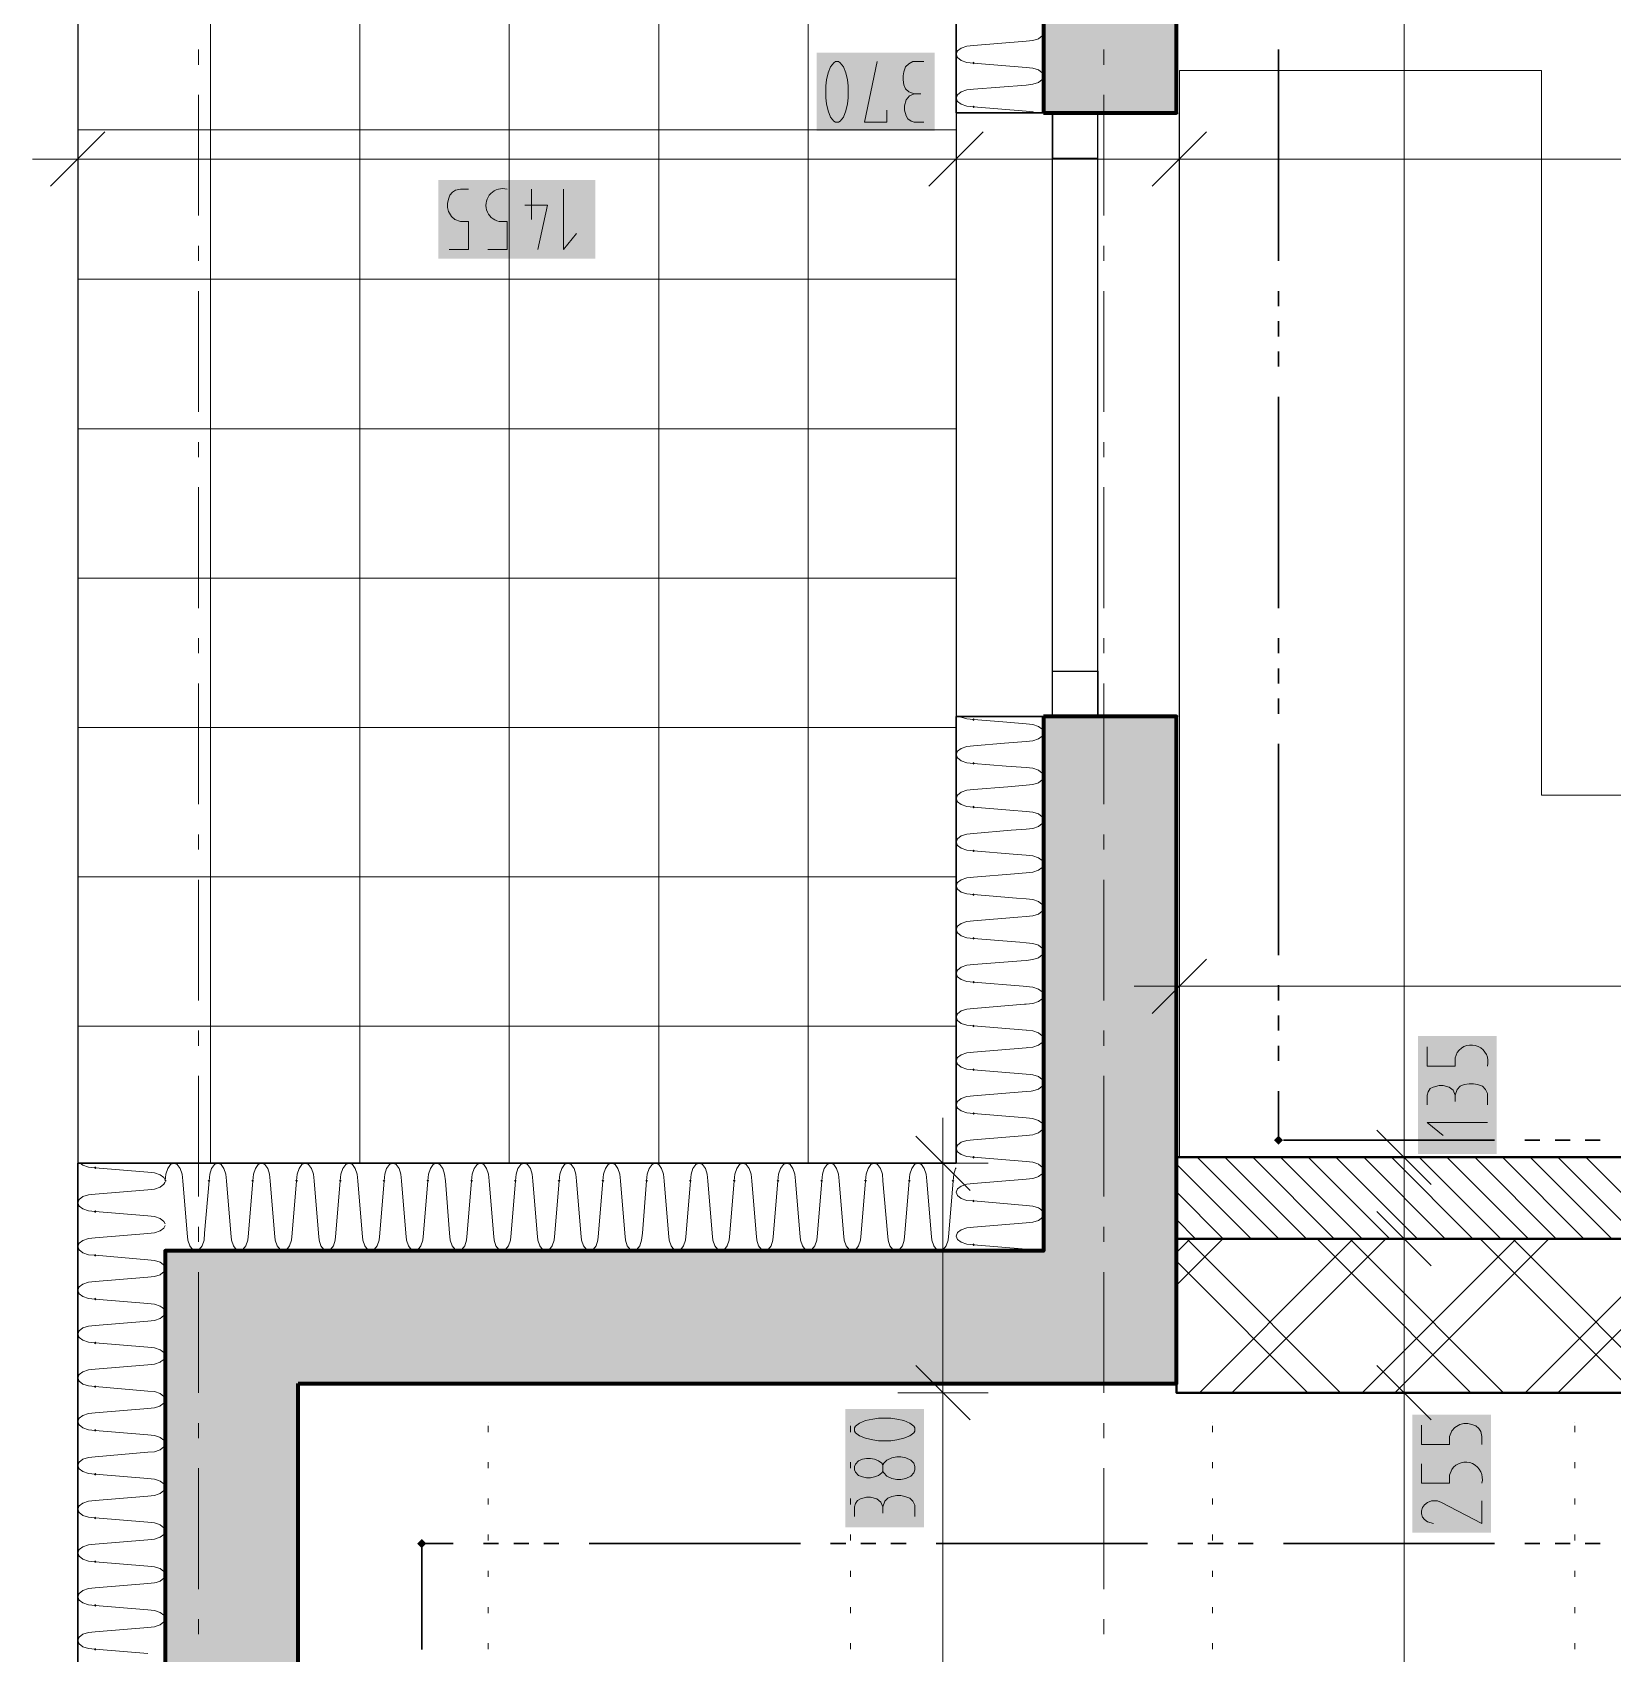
# Model space of a CAD drawing. Header units: millimetres. Extents: x 0 to 594, y 0 to 420.
# Drawn here: x 72.81 to 99.27, y 283.6 to 310.75 of the extents above; entities that cross this region are included whole.
import ezdxf

# ---------------------------------------------------------------- set-up
doc = ezdxf.new("R2010")
doc.units = ezdxf.units.MM
doc.header["$LTSCALE"] = 8
for name, color, linetype in [('PDF_Koty delkove', 7, 'Continuous'), ('PDF_Kuchyne', 7, 'Continuous'), ('PDF_Nabytek', 7, 'Continuous'), ('PDF_Obecne 0.25', 7, 'Continuous'), ('PDF_Okna', 7, 'Continuous'), ('PDF_Osy hlavni', 7, 'Continuous'), ('PDF_Pozarni useky', 7, 'Continuous'), ('PDF_Pricky sadrokarton', 7, 'Continuous'), ('PDF_Srafy', 7, 'Continuous'), ('PDF_Steny akusticke', 7, 'Continuous'), ('PDF_Steny obvodove nosne', 7, 'Continuous'), ('PDF_Zatepleni', 7, 'Continuous')]:
    doc.layers.add(name, color=color, linetype=linetype)

msp = doc.modelspace()

# ---------------------------------------------------------------- linework, layer by layer
at = {"layer": 'PDF_Koty delkove', "lineweight": 18}
for points in [[(95.782, 167.487), (95.782, 167.863), (95.782, 183.802), (95.782, 207.248), (95.782, 208.714), (95.782, 220.189), (95.782, 221.301), (95.782, 242.582), (95.782, 244.047), (95.782, 287.974), (95.782, 290.552), (95.782, 291.917), (95.782, 360.208), (95.782, 364.049)], [(87.121, 309.454), (87.121, 309.253), (86.743, 309.253), (86.958, 310.264)], [(87.741, 310.264), (87.553, 310.264), (87.485, 310.23), (87.431, 310.179), (87.404, 310.095), (87.391, 310.028), (87.391, 309.96), (87.404, 309.876), (87.431, 309.809), (87.485, 309.759), (87.579, 309.724)], [(87.741, 309.253), (87.579, 309.253), (87.525, 309.269), (87.472, 309.304), (87.444, 309.354), (87.417, 309.454), (87.417, 309.522), (87.444, 309.623), (87.498, 309.691), (87.579, 309.724), (87.687, 309.724)], [(73.569, 309.392), (73.569, 308.633), (73.569, 307.875)], [(88.278, 309.392), (88.278, 308.633), (88.278, 307.875)], [(92.019, 309.392), (92.019, 308.633), (92.019, 307.875)], [(74.024, 309.088), (73.114, 308.178)], [(88.733, 309.088), (87.823, 308.178)], [(92.474, 309.088), (91.564, 308.178)], [(72.811, 308.633), (73.569, 308.633), (88.278, 308.633), (92.019, 308.633), (132.71, 308.633), (134.833, 308.633), (139.598, 308.633), (141.203, 308.633), (149.179, 308.633), (152.69, 308.633), (162.433, 308.633), (163.191, 308.633)], [(79.789, 307.117), (80.113, 307.117), (80.113, 307.588), (79.978, 307.588), (79.884, 307.622), (79.829, 307.673), (79.776, 307.757), (79.762, 307.824), (79.762, 307.891), (79.776, 307.959), (79.803, 308.026), (79.843, 308.076), (79.897, 308.111), (79.978, 308.128), (80.113, 308.128)], [(81.166, 308.128), (81.166, 307.622)], [(81.706, 308.128), (81.706, 307.117), (81.922, 307.386)], [(81.058, 307.858), (81.437, 307.858), (81.274, 307.117)], [(92.019, 295.538), (92.019, 294.78), (92.019, 294.021)], [(92.474, 295.235), (91.564, 294.325)], [(92.019, 294.78), (91.261, 294.78)], [(116.282, 294.78), (105.382, 294.78), (92.019, 294.78)], [(96.167, 292.796), (96.167, 292.958), (96.184, 293.012), (96.218, 293.066), (96.269, 293.093), (96.369, 293.12), (96.436, 293.12), (96.537, 293.093), (96.605, 293.039), (96.639, 292.958), (96.639, 292.85)], [(97.178, 292.796), (97.178, 292.985), (97.144, 293.052), (97.093, 293.106), (97.01, 293.133), (96.942, 293.147), (96.874, 293.147), (96.79, 293.133), (96.723, 293.106), (96.673, 293.052), (96.639, 292.958)], [(88.059, 291.816), (88.059, 292.574)], [(97.178, 292.498), (96.167, 292.498), (96.436, 292.283)], [(88.514, 291.361), (87.604, 292.271)], [(96.237, 291.462), (95.327, 292.372)], [(96.54, 291.917), (95.782, 291.917), (95.024, 291.917)], [(88.818, 291.816), (88.059, 291.816), (87.301, 291.816)], [(88.059, 158.419), (88.059, 167.564), (88.059, 174.159), (88.059, 219.835), (88.059, 221.301), (88.059, 236.01), (88.059, 237.476), (88.059, 287.974), (88.059, 291.816)], [(96.237, 290.097), (95.327, 291.007)], [(96.54, 290.552), (95.782, 290.552), (95.024, 290.552)], [(88.514, 287.519), (87.604, 288.429)], [(96.237, 287.519), (95.327, 288.429)], [(88.818, 287.974), (88.059, 287.974), (87.301, 287.974)], [(96.54, 287.974), (95.782, 287.974), (95.024, 287.974)], [(96.073, 287.43), (96.073, 287.106), (96.544, 287.106), (96.544, 287.241), (96.579, 287.335), (96.629, 287.389), (96.713, 287.443), (96.78, 287.456), (96.848, 287.456), (96.915, 287.443), (96.982, 287.416), (97.033, 287.375), (97.067, 287.322), (97.084, 287.241), (97.084, 287.106)], [(87.05, 286.656), (87.033, 286.629), (86.982, 286.589), (86.915, 286.562), (86.848, 286.548), (86.78, 286.548), (86.713, 286.562), (86.645, 286.589), (86.595, 286.643), (86.579, 286.683), (86.579, 286.737), (86.595, 286.777), (86.645, 286.832), (86.713, 286.858), (86.78, 286.872), (86.848, 286.872), (86.915, 286.858), (86.982, 286.832), (87.033, 286.791), (87.05, 286.764)], [(87.353, 286.899), (87.285, 286.899), (87.201, 286.885), (87.117, 286.845), (87.067, 286.791), (87.05, 286.764), (87.05, 286.656), (87.067, 286.629), (87.117, 286.575), (87.201, 286.534), (87.285, 286.521), (87.353, 286.521), (87.437, 286.534), (87.522, 286.575), (87.572, 286.629)], [(87.572, 286.629), (87.59, 286.683), (87.59, 286.737), (87.572, 286.791), (87.522, 286.845), (87.437, 286.885), (87.353, 286.899)], [(86.579, 285.9), (86.579, 286.062), (86.595, 286.116), (86.629, 286.17), (86.68, 286.197), (86.78, 286.224), (86.848, 286.224), (86.949, 286.197), (87.016, 286.143), (87.05, 286.062), (87.05, 285.954)], [(87.59, 285.9), (87.59, 286.089), (87.555, 286.156), (87.505, 286.21), (87.421, 286.237), (87.353, 286.251), (87.285, 286.251), (87.201, 286.237), (87.135, 286.21), (87.084, 286.156), (87.05, 286.062)], [(97.084, 286.16), (97.084, 285.782), (96.41, 286.134), (96.342, 286.16), (96.241, 286.16), (96.174, 286.134), (96.124, 286.093), (96.089, 286.053), (96.073, 285.998), (96.073, 285.945), (96.089, 285.891), (96.124, 285.85), (96.174, 285.81), (96.274, 285.782)]]:
    msp.add_lwpolyline(points, dxfattribs=at)
for points in [[(86.095, 309.859), (86.095, 309.657), (86.108, 309.557), (86.135, 309.438), (86.176, 309.337), (86.229, 309.269), (86.257, 309.253), (86.31, 309.253), (86.338, 309.269), (86.391, 309.337), (86.431, 309.438), (86.459, 309.557), (86.473, 309.657), (86.473, 309.859), (86.459, 309.96), (86.431, 310.078), (86.391, 310.179), (86.338, 310.247), (86.31, 310.264), (86.257, 310.264), (86.229, 310.247), (86.176, 310.179), (86.135, 310.078), (86.108, 309.96)], [(87.184, 287.547), (86.982, 287.547), (86.882, 287.533), (86.764, 287.506), (86.663, 287.466), (86.595, 287.412), (86.579, 287.385), (86.579, 287.331), (86.595, 287.304), (86.663, 287.25), (86.764, 287.21), (86.882, 287.182), (86.982, 287.169), (87.184, 287.169), (87.285, 287.182), (87.404, 287.21), (87.505, 287.25), (87.572, 287.304), (87.59, 287.331), (87.59, 287.385), (87.572, 287.412), (87.505, 287.466), (87.404, 287.506), (87.285, 287.533)]]:
    msp.add_lwpolyline(points, close=True, dxfattribs=at)
for points in [[(80.437, 307.117), (80.761, 307.117), (80.761, 307.588), (80.626, 307.588, -1.03408), (80.761, 308.128)], [(96.167, 293.768), (96.167, 293.444), (96.639, 293.444), (96.639, 293.579), (96.673, 293.673, -0.843866), (97.178, 293.444)], [(96.073, 286.782), (96.073, 286.458), (96.544, 286.458), (96.544, 286.593), (96.579, 286.687, -0.843912), (97.084, 286.458)]]:
    msp.add_lwpolyline(points, format="xyb", dxfattribs=at)
at = {"layer": 'PDF_Koty delkove', "color": 7, "lineweight": 18, "true_color": 0xffffff, "transparency": 33554559}
for points in [[(87.921, 310.416), (85.943, 310.416), (87.921, 309.102), (85.943, 309.102)], [(82.236, 308.28), (79.611, 308.28), (82.236, 306.965), (79.611, 306.965)], [(97.33, 291.969), (97.33, 293.946), (96.016, 291.969), (96.016, 293.946)], [(87.741, 285.721), (87.741, 287.698), (86.427, 285.721), (86.427, 287.698)], [(97.236, 285.63), (97.236, 287.608), (95.921, 285.63), (95.921, 287.608)]]:
    msp.add_solid(points, dxfattribs=at)
at = {"layer": 'PDF_Kuchyne', "lineweight": 13}
msp.add_lwpolyline([(110.216, 297.983), (98.085, 297.983), (98.085, 310.114), (92.019, 310.114), (92.019, 297.983), (92.019, 291.917), (116.282, 291.917), (116.282, 304.048), (110.216, 304.048)], close=True, dxfattribs=at)
at = {"layer": 'PDF_Nabytek', "lineweight": 13}
for points in [[(80.443, 287.468), (80.443, 287.468)], [(80.443, 287.315), (80.443, 287.416)], [(86.509, 287.468), (86.509, 287.468)], [(86.509, 287.315), (86.509, 287.416)], [(92.575, 287.468), (92.575, 287.468)], [(92.575, 287.315), (92.575, 287.416)], [(98.641, 287.468), (98.641, 287.468)], [(98.641, 287.315), (98.641, 287.416)], [(80.443, 286.709), (80.443, 286.81)], [(86.509, 286.709), (86.509, 286.81)], [(92.575, 286.709), (92.575, 286.81)], [(98.641, 286.709), (98.641, 286.81)], [(80.443, 286.102), (80.443, 286.203)], [(86.509, 286.102), (86.509, 286.203)], [(92.575, 286.102), (92.575, 286.203)], [(98.641, 286.102), (98.641, 286.203)], [(80.443, 285.496), (80.443, 285.597)], [(86.509, 285.496), (86.509, 285.597)], [(92.575, 285.496), (92.575, 285.597)], [(98.641, 285.496), (98.641, 285.597)], [(80.443, 284.889), (80.443, 284.99)], [(86.509, 284.889), (86.509, 284.99)], [(92.575, 284.889), (92.575, 284.99)], [(98.641, 284.889), (98.641, 284.99)], [(80.443, 284.282), (80.443, 284.384)], [(86.509, 284.282), (86.509, 284.383)], [(92.575, 284.282), (92.575, 284.383)], [(98.641, 284.282), (98.641, 284.383)], [(80.443, 283.676), (80.443, 283.777)], [(86.509, 283.676), (86.509, 283.777)], [(92.575, 283.676), (92.575, 283.777)], [(98.641, 283.676), (98.641, 283.777)]]:
    msp.add_lwpolyline(points, dxfattribs=at)
at = {"layer": 'PDF_Obecne 0.25', "lineweight": 25}
msp.add_lwpolyline([(73.569, 342.415), (73.569, 291.816)], dxfattribs=at)
at = {"layer": 'PDF_Okna', "lineweight": 25}
for points in [[(88.278, 309.406), (88.278, 299.297)], [(89.896, 299.297), (89.896, 309.406)], [(90.654, 299.297), (90.654, 309.406)], [(92.019, 299.297), (92.019, 309.406)]]:
    msp.add_lwpolyline(points, dxfattribs=at)
for points in [[(89.896, 309.406), (89.896, 308.648), (90.654, 308.648), (90.654, 309.406)], [(89.896, 299.297), (89.896, 300.055), (90.654, 300.055), (90.654, 299.297)]]:
    msp.add_lwpolyline(points, close=True, dxfattribs=at)
at = {"layer": 'PDF_Osy hlavni', "lineweight": 18}
for points in [[(75.591, 310.213), (75.591, 310.466)], [(90.755, 310.466), (90.755, 310.213), (90.755, 310.466)], [(75.591, 307.685), (75.591, 309.707)], [(90.755, 309.707), (90.755, 307.685), (90.755, 309.707)], [(75.591, 306.927), (75.591, 307.18)], [(90.755, 307.18), (90.755, 306.927), (90.755, 307.18)], [(75.591, 304.4), (75.591, 306.422)], [(90.755, 306.422), (90.755, 304.4), (90.755, 306.422)], [(75.591, 303.642), (75.591, 303.894)], [(90.755, 303.894), (90.755, 303.642), (90.755, 303.894)], [(75.591, 301.114), (75.591, 303.136)], [(90.755, 303.136), (90.755, 301.114), (90.755, 303.136)], [(75.591, 300.356), (75.591, 300.609)], [(90.755, 300.609), (90.755, 300.356), (90.755, 300.609)], [(75.591, 297.828), (75.591, 299.85)], [(90.755, 299.85), (90.755, 297.828), (90.755, 299.85)], [(75.591, 297.07), (75.591, 297.323)], [(90.755, 297.323), (90.755, 297.07), (90.755, 297.323)], [(75.591, 294.543), (75.591, 296.565)], [(90.755, 294.543), (90.755, 296.565), (90.755, 294.543)], [(75.591, 293.785), (75.591, 294.037)], [(90.755, 294.037), (90.755, 293.785), (90.755, 294.037)], [(75.591, 291.257), (75.591, 293.279)], [(90.755, 291.257), (90.755, 293.279), (90.755, 291.257)], [(75.591, 290.499), (75.591, 290.752)], [(90.755, 290.752), (90.755, 290.499), (90.755, 290.752)], [(75.591, 287.972), (75.591, 289.994)], [(90.755, 287.972), (90.755, 289.994)], [(90.755, 287.972), (90.755, 289.994)], [(75.591, 287.213), (75.591, 287.466)], [(90.755, 287.466), (90.755, 287.213), (90.755, 287.466)], [(75.591, 284.686), (75.591, 286.708)], [(90.755, 284.686), (90.755, 286.708)], [(90.755, 284.686), (90.755, 286.708)], [(75.591, 283.928), (75.591, 284.18)], [(90.755, 284.18), (90.755, 283.928), (90.755, 284.18)]]:
    msp.add_lwpolyline(points, dxfattribs=at)
at = {"layer": 'PDF_Pozarni useky', "lineweight": 30}
for points in [[(93.677, 306.927), (93.677, 310.466)], [(93.677, 306.169), (93.677, 306.422)], [(93.677, 305.663), (93.677, 305.916)], [(93.677, 305.158), (93.677, 305.411)], [(93.677, 301.114), (93.677, 304.653)], [(93.677, 300.356), (93.677, 300.609)], [(93.677, 299.85), (93.677, 300.103)], [(93.677, 299.345), (93.677, 299.598)], [(93.677, 295.301), (93.677, 298.839)], [(93.677, 294.543), (93.677, 294.796)], [(93.677, 294.037), (93.677, 294.29)], [(93.677, 293.532), (93.677, 293.785)], [(93.677, 292.203), (93.677, 293.026)], [(97.298, 292.203), (93.76, 292.203)], [(98.056, 292.203), (97.804, 292.203)], [(98.562, 292.203), (98.309, 292.203)], [(99.067, 292.203), (98.815, 292.203)], [(79.859, 285.447), (79.331, 285.447)], [(79.331, 283.675), (79.331, 285.447)], [(80.617, 285.447), (80.364, 285.447)], [(81.123, 285.447), (80.87, 285.447)], [(81.628, 285.447), (81.375, 285.447)], [(85.672, 285.447), (82.134, 285.447)], [(86.43, 285.447), (86.177, 285.447)], [(86.936, 285.447), (86.683, 285.447)], [(87.441, 285.447), (87.188, 285.447)], [(91.485, 285.447), (87.947, 285.447)], [(92.243, 285.447), (91.991, 285.447)], [(92.749, 285.447), (92.496, 285.447)], [(93.254, 285.447), (93.001, 285.447)], [(97.298, 285.447), (93.76, 285.447)], [(98.056, 285.447), (97.804, 285.447)], [(98.562, 285.447), (98.309, 285.447)], [(99.067, 285.447), (98.815, 285.447)]]:
    msp.add_lwpolyline(points, dxfattribs=at)
at = {"layer": 'PDF_Pozarni useky', "lineweight": 30, "transparency": 33554559}
for points in [[(93.753, 292.203), (93.677, 292.128), (93.677, 292.279), (93.601, 292.203)], [(93.677, 292.128), (93.601, 292.203), (93.753, 292.203), (93.677, 292.279)], [(79.407, 285.447), (79.331, 285.371), (79.331, 285.522), (79.255, 285.447)], [(79.331, 285.371), (79.255, 285.447), (79.407, 285.447), (79.331, 285.522)]]:
    msp.add_solid(points, dxfattribs=at)
at = {"layer": 'PDF_Pricky sadrokarton', "lineweight": 40}
msp.add_lwpolyline([(91.968, 290.552), (116.282, 290.552), (116.282, 291.917), (91.968, 291.917)], close=True, dxfattribs=at)
at = {"layer": 'PDF_Pricky sadrokarton', "lineweight": 9}
for points in [[(93.683, 290.552), (92.318, 291.917)], [(94.147, 290.552), (92.782, 291.917)], [(94.612, 290.552), (93.247, 291.917)], [(95.077, 290.552), (93.712, 291.917)], [(95.541, 290.552), (94.176, 291.917)], [(96.006, 290.552), (94.641, 291.917)], [(96.471, 290.552), (95.106, 291.917)], [(96.935, 290.552), (95.57, 291.917)], [(97.4, 290.552), (96.035, 291.917)], [(97.865, 290.552), (96.5, 291.917)], [(98.329, 290.552), (96.964, 291.917)], [(98.794, 290.552), (97.429, 291.917)], [(99.258, 290.552), (97.894, 291.917)], [(99.723, 290.552), (98.358, 291.917)], [(100.188, 290.552), (98.823, 291.917)], [(93.218, 290.552), (91.968, 291.801)], [(92.753, 290.552), (91.968, 291.337)], [(92.289, 290.552), (91.968, 290.872)]]:
    msp.add_lwpolyline(points, dxfattribs=at)
at = {"layer": 'PDF_Srafy', "lineweight": 9}
for points in [[(80.797, 347.874), (80.797, 346.651), (80.797, 341.647), (80.797, 336.643), (80.797, 331.639), (80.797, 326.635), (80.797, 321.631), (80.797, 316.627), (80.797, 311.623), (80.797, 306.619), (80.797, 301.615), (80.797, 296.611)], [(75.793, 342.415), (75.793, 341.647), (75.793, 336.643), (75.793, 331.639), (75.793, 326.635), (75.793, 321.631), (75.793, 316.627), (75.793, 311.623), (75.793, 306.619), (75.793, 301.615)], [(78.295, 342.415), (78.295, 339.145), (78.295, 334.141), (78.295, 329.137), (78.295, 324.133), (78.295, 319.129), (78.295, 314.125), (78.295, 309.121), (78.295, 304.117), (78.295, 299.113)], [(85.801, 341.647), (85.801, 336.643), (85.801, 331.639), (85.801, 326.635), (85.801, 321.631), (85.801, 316.627), (85.801, 311.623), (85.801, 306.619), (85.801, 301.615), (85.801, 296.611), (85.801, 291.816)], [(83.299, 324.133), (83.299, 319.129), (83.299, 314.125), (83.299, 309.121), (83.299, 304.117), (83.299, 299.113), (83.299, 294.109), (83.299, 291.816)], [(88.278, 309.121), (83.299, 309.121), (78.295, 309.121), (73.569, 309.121)], [(88.278, 306.619), (85.801, 306.619), (80.797, 306.619), (75.793, 306.619), (73.569, 306.619)], [(88.278, 304.117), (83.299, 304.117), (78.295, 304.117), (73.569, 304.117)], [(88.278, 301.615), (85.801, 301.615), (80.797, 301.615), (75.793, 301.615), (73.569, 301.615)], [(75.793, 301.615), (75.793, 296.611), (75.793, 291.816)], [(88.278, 299.113), (83.299, 299.113), (78.295, 299.113), (73.569, 299.113)], [(78.295, 299.113), (78.295, 294.109), (78.295, 291.816)], [(88.278, 296.611), (85.801, 296.611), (80.797, 296.611), (75.793, 296.611), (73.569, 296.611)], [(80.797, 296.611), (80.797, 291.816)], [(88.278, 294.109), (83.299, 294.109), (78.295, 294.109), (73.569, 294.109)]]:
    msp.add_lwpolyline(points, dxfattribs=at)
at = {"layer": 'PDF_Steny akusticke', "lineweight": 40}
msp.add_lwpolyline([(107.285, 263.963), (107.285, 289.238), (107.285, 290.552), (104.707, 290.552), (91.968, 290.552), (91.968, 288.126), (91.968, 288.126), (91.968, 287.974), (104.707, 287.974), (104.707, 263.963)], dxfattribs=at)
at = {"layer": 'PDF_Steny akusticke', "lineweight": 9}
for points in [[(91.968, 290.319), (92.171, 290.522)], [(94.718, 287.974), (92.444, 290.249), (92.171, 290.522), (92.14, 290.552)], [(92.171, 290.522), (92.201, 290.552)], [(92.444, 290.249), (92.747, 290.552)], [(96.902, 287.974), (94.9, 289.976), (94.627, 290.249), (94.324, 290.552)], [(94.627, 290.249), (94.9, 290.522)], [(97.448, 287.974), (95.173, 290.249), (94.9, 290.522), (94.87, 290.552)], [(94.9, 290.522), (94.931, 290.552)], [(95.173, 290.249), (95.476, 290.552)], [(99.632, 287.974), (97.63, 289.976), (97.357, 290.249), (97.054, 290.552)], [(97.357, 290.249), (97.63, 290.522)], [(100.177, 287.974), (97.903, 290.249), (97.63, 290.522), (97.6, 290.552)], [(97.63, 290.522), (97.66, 290.552)], [(97.903, 290.249), (98.206, 290.552)], [(91.968, 289.773), (92.171, 289.976), (92.444, 290.249)], [(92.353, 287.974), (94.627, 290.249)], [(94.9, 289.976), (95.173, 290.249)], [(95.082, 287.974), (97.357, 290.249)], [(97.63, 289.976), (97.903, 290.249)], [(97.812, 287.974), (100.086, 290.249)], [(94.172, 287.974), (92.171, 289.976), (91.968, 290.178)], [(92.898, 287.974), (94.9, 289.976)], [(95.628, 287.974), (97.63, 289.976)], [(98.358, 287.974), (100.359, 289.976)], [(91.989, 287.974), (91.968, 287.994)]]:
    msp.add_lwpolyline(points, dxfattribs=at)
at = {"layer": 'PDF_Steny obvodove nosne', "lineweight": 70}
for points in [[(89.744, 309.406), (89.896, 309.406), (90.654, 309.406), (91.968, 309.406), (91.968, 316.989)], [(89.744, 316.989), (89.744, 309.406)], [(77.259, 288.126), (77.309, 288.126), (89.744, 288.126), (91.968, 288.126), (91.968, 288.126), (91.968, 290.552), (91.968, 291.917), (91.968, 299.297), (90.654, 299.297), (89.896, 299.297), (89.744, 299.297)], [(89.744, 299.297), (89.744, 290.35), (88.278, 290.35), (77.259, 290.35)], [(77.259, 290.35), (75.035, 290.35), (75.035, 272.252)], [(77.259, 272.252), (77.259, 288.126)]]:
    msp.add_lwpolyline(points, dxfattribs=at)
at = {"layer": 'PDF_Steny obvodove nosne', "color": 9, "lineweight": 9, "true_color": 0xc0c0c0, "transparency": 33554559}
for points in [[(91.968, 316.989), (89.744, 316.989), (91.968, 309.406), (89.744, 309.406)], [(91.968, 299.297), (89.744, 299.297), (91.968, 288.126), (89.744, 288.126)], [(77.259, 272.252), (77.259, 290.35), (75.035, 272.252), (75.035, 290.35)], [(77.259, 288.126), (89.744, 288.126), (77.259, 290.35), (89.744, 290.35)]]:
    msp.add_solid(points, dxfattribs=at)
at = {"layer": 'PDF_Zatepleni', "lineweight": 30}
for points in [[(88.278, 316.989), (88.278, 309.406)], [(89.744, 309.406), (89.744, 316.989)], [(89.744, 309.406), (88.278, 309.406)], [(75.035, 290.35), (77.259, 290.35), (88.278, 290.35), (89.744, 290.35), (89.744, 299.297)], [(88.278, 299.297), (88.278, 291.816), (75.035, 291.816)], [(88.278, 299.297), (89.744, 299.297)], [(75.035, 291.816), (73.569, 291.816), (73.569, 272.252)], [(75.035, 272.252), (75.035, 290.35)]]:
    msp.add_lwpolyline(points, dxfattribs=at)
at = {"layer": 'PDF_Zatepleni', "lineweight": 9}
for points in [[(88.572, 310.534), (89.451, 310.606), (89.564, 310.617), (89.659, 310.649), (89.723, 310.697), (89.744, 310.738)], [(88.572, 310.534), (88.459, 310.523), (88.364, 310.491), (88.301, 310.443), (88.278, 310.387)], [(88.278, 310.387), (88.301, 310.331), (88.364, 310.283), (88.459, 310.252), (88.572, 310.241)], [(89.451, 310.168), (88.572, 310.241)], [(89.451, 310.168), (89.451, 310.168)], [(89.744, 310.036), (89.723, 310.077), (89.659, 310.125), (89.564, 310.157), (89.451, 310.168)], [(88.572, 309.801), (88.459, 309.79), (88.364, 309.758), (88.301, 309.71), (88.278, 309.654)], [(88.572, 309.801), (89.451, 309.873), (89.564, 309.885), (89.659, 309.916), (89.723, 309.964), (89.744, 310.005)], [(88.278, 309.654), (88.301, 309.598), (88.364, 309.55), (88.459, 309.519), (88.572, 309.508)], [(89.451, 309.435), (88.572, 309.508)], [(89.451, 309.435), (89.451, 309.435)], [(89.616, 309.406), (89.564, 309.424), (89.451, 309.435)], [(88.354, 299.297), (88.364, 299.289), (88.459, 299.257), (88.572, 299.246)], [(89.451, 299.174), (89.063, 299.206), (88.572, 299.246)], [(89.451, 299.174), (89.451, 299.174)], [(89.744, 299.042), (89.723, 299.083), (89.659, 299.131), (89.564, 299.162), (89.451, 299.174)], [(89.451, 298.879), (89.564, 298.89), (89.659, 298.922), (89.723, 298.97), (89.744, 299.011)], [(88.572, 298.806), (88.459, 298.795), (88.364, 298.764), (88.301, 298.716), (88.278, 298.66)], [(88.278, 298.66), (88.301, 298.604), (88.364, 298.556), (88.459, 298.524), (88.572, 298.513)], [(88.572, 298.806), (89.09, 298.849), (89.451, 298.879)], [(89.451, 298.441), (89.12, 298.468), (88.572, 298.513)], [(89.451, 298.441), (89.451, 298.441)], [(89.744, 298.309), (89.723, 298.35), (89.659, 298.398), (89.564, 298.43), (89.451, 298.441)], [(88.572, 298.074), (89.147, 298.121), (89.451, 298.146)], [(89.451, 298.146), (89.564, 298.157), (89.659, 298.189), (89.723, 298.237), (89.744, 298.278)], [(88.572, 298.074), (88.459, 298.062), (88.364, 298.031), (88.301, 297.983), (88.278, 297.927)], [(88.278, 297.927), (88.301, 297.871), (88.364, 297.823), (88.459, 297.792), (88.572, 297.78)], [(89.451, 297.708), (89.177, 297.73), (88.572, 297.78)], [(89.451, 297.708), (89.451, 297.708)], [(89.744, 297.576), (89.723, 297.617), (89.659, 297.665), (89.564, 297.697), (89.451, 297.708)], [(88.572, 297.341), (88.459, 297.329), (88.364, 297.298), (88.301, 297.25), (88.278, 297.194)], [(88.572, 297.341), (89.203, 297.393)], [(89.203, 297.393), (89.451, 297.413)], [(89.451, 297.413), (89.564, 297.424), (89.659, 297.456)], [(89.659, 297.456), (89.723, 297.504), (89.744, 297.545)], [(88.278, 297.194), (88.301, 297.138), (88.364, 297.09), (88.459, 297.059), (88.572, 297.047)], [(89.451, 296.975), (89.233, 296.993), (88.572, 297.047)], [(89.451, 296.975), (89.451, 296.975)], [(89.744, 296.843), (89.723, 296.884), (89.659, 296.932), (89.564, 296.964), (89.451, 296.975)], [(89.451, 296.68), (89.564, 296.691), (89.659, 296.723), (89.723, 296.771), (89.744, 296.812)], [(88.572, 296.608), (88.459, 296.596), (88.364, 296.565), (88.301, 296.517), (88.278, 296.461)], [(88.572, 296.608), (89.259, 296.664), (89.451, 296.68)], [(88.278, 296.461), (88.301, 296.405), (88.364, 296.357), (88.459, 296.326), (88.572, 296.314)], [(89.451, 296.242), (89.29, 296.255), (88.572, 296.314)], [(89.451, 296.242), (89.451, 296.242)], [(89.744, 296.11), (89.723, 296.151), (89.659, 296.199), (89.564, 296.231), (89.451, 296.242)], [(88.572, 295.875), (89.315, 295.936), (89.451, 295.947)], [(89.451, 295.947), (89.564, 295.958), (89.659, 295.99), (89.723, 296.038), (89.744, 296.079)], [(88.572, 295.875), (88.459, 295.864), (88.364, 295.832), (88.301, 295.784), (88.278, 295.728)], [(88.278, 295.728), (88.301, 295.672), (88.364, 295.624), (88.459, 295.593), (88.572, 295.581)], [(89.451, 295.509), (89.347, 295.518), (88.572, 295.581)], [(89.451, 295.509), (89.451, 295.509)], [(89.744, 295.377), (89.723, 295.418), (89.659, 295.466), (89.564, 295.498), (89.451, 295.509)], [(88.572, 295.142), (88.459, 295.131), (88.364, 295.099), (88.301, 295.051), (88.278, 294.995)], [(88.572, 295.142), (89.371, 295.208), (89.451, 295.214)], [(89.451, 295.214), (89.564, 295.226), (89.659, 295.257), (89.723, 295.305), (89.744, 295.346)], [(88.278, 294.995), (88.301, 294.939), (88.364, 294.891), (88.459, 294.86), (88.572, 294.849)], [(89.451, 294.776), (89.404, 294.78), (88.572, 294.849)], [(89.451, 294.776), (89.451, 294.776)], [(89.744, 294.644), (89.723, 294.685), (89.659, 294.733), (89.564, 294.765), (89.451, 294.776)], [(89.451, 294.481), (89.564, 294.493), (89.659, 294.524), (89.723, 294.572), (89.744, 294.613)], [(88.572, 294.409), (88.459, 294.398), (88.364, 294.366), (88.301, 294.318), (88.278, 294.262)], [(88.572, 294.409), (89.427, 294.479), (89.451, 294.481)], [(88.278, 294.262), (88.301, 294.206), (88.364, 294.159), (88.459, 294.127), (88.572, 294.116)], [(89.451, 294.043), (88.572, 294.116)], [(89.451, 294.043), (89.451, 294.043)], [(89.744, 293.911), (89.723, 293.952), (89.659, 294), (89.564, 294.032), (89.46, 294.042), (89.451, 294.043)], [(89.451, 293.748), (89.483, 293.752), (89.564, 293.76), (89.659, 293.792), (89.723, 293.839), (89.744, 293.88)], [(88.572, 293.676), (88.459, 293.665), (88.364, 293.633), (88.301, 293.585), (88.278, 293.529)], [(88.278, 293.529), (88.301, 293.473), (88.364, 293.426), (88.459, 293.394), (88.572, 293.383)], [(88.572, 293.676), (89.451, 293.748)], [(89.451, 293.31), (88.572, 293.383)], [(89.451, 293.31), (89.451, 293.31)], [(89.744, 293.178), (89.723, 293.219), (89.659, 293.267), (89.564, 293.299), (89.517, 293.304), (89.451, 293.31)], [(88.572, 292.943), (88.459, 292.932), (88.364, 292.9), (88.301, 292.852), (88.278, 292.796)], [(88.572, 292.943), (89.451, 293.015)], [(89.451, 293.015), (89.539, 293.024), (89.564, 293.027), (89.659, 293.059), (89.723, 293.106), (89.744, 293.147)], [(88.278, 292.796), (88.301, 292.74), (88.364, 292.693), (88.459, 292.661), (88.572, 292.65)], [(89.451, 292.577), (88.572, 292.65)], [(89.451, 292.577), (89.451, 292.577)], [(89.744, 292.445), (89.723, 292.486), (89.659, 292.534), (89.574, 292.562), (89.564, 292.566), (89.451, 292.577)], [(89.451, 292.282), (89.564, 292.294), (89.594, 292.304), (89.659, 292.326), (89.723, 292.373), (89.744, 292.414)], [(88.572, 292.21), (88.459, 292.199), (88.364, 292.167), (88.301, 292.119), (88.278, 292.063)], [(88.572, 292.21), (89.451, 292.282)], [(88.278, 292.063), (88.301, 292.007), (88.364, 291.96), (88.459, 291.928), (88.572, 291.917)], [(89.451, 291.844), (88.572, 291.917)], [(73.611, 291.816), (73.655, 291.783), (73.75, 291.751), (73.862, 291.74)], [(74.742, 291.667), (73.862, 291.74)], [(74.742, 291.667), (74.742, 291.667)], [(75.035, 291.535), (75.029, 291.546), (75.014, 291.576), (74.95, 291.624), (74.854, 291.656), (74.742, 291.667)], [(75.181, 291.816), (75.125, 291.793), (75.078, 291.73), (75.046, 291.635), (75.035, 291.522)], [(75.328, 291.522), (75.317, 291.635), (75.285, 291.73), (75.237, 291.793), (75.181, 291.816)], [(75.914, 291.816), (75.858, 291.793), (75.811, 291.73), (75.779, 291.635), (75.768, 291.522)], [(76.061, 291.522), (76.05, 291.635), (76.018, 291.73), (75.97, 291.793), (75.914, 291.816), (75.914, 291.816)], [(76.647, 291.816), (76.591, 291.793), (76.544, 291.73), (76.512, 291.635), (76.501, 291.522)], [(76.794, 291.522), (76.783, 291.635), (76.751, 291.73), (76.703, 291.793), (76.647, 291.816)], [(77.38, 291.816), (77.324, 291.793), (77.277, 291.73), (77.245, 291.635), (77.234, 291.522)], [(77.527, 291.522), (77.516, 291.635), (77.484, 291.73), (77.436, 291.793), (77.38, 291.816)], [(78.113, 291.816), (78.057, 291.793), (78.009, 291.73), (77.978, 291.635), (77.967, 291.522)], [(78.26, 291.522), (78.249, 291.635), (78.217, 291.73), (78.169, 291.793), (78.113, 291.816)], [(78.846, 291.816), (78.79, 291.793), (78.742, 291.73), (78.711, 291.635), (78.699, 291.522)], [(78.993, 291.522), (78.981, 291.635), (78.95, 291.73), (78.902, 291.793), (78.846, 291.816)], [(79.579, 291.816), (79.523, 291.793), (79.475, 291.73), (79.444, 291.635), (79.432, 291.522)], [(79.726, 291.522), (79.714, 291.635), (79.683, 291.73), (79.635, 291.793), (79.579, 291.816)], [(80.312, 291.816), (80.256, 291.793), (80.208, 291.73), (80.177, 291.635), (80.165, 291.522)], [(80.459, 291.522), (80.447, 291.635), (80.416, 291.73), (80.368, 291.793), (80.312, 291.816)], [(81.045, 291.816), (80.989, 291.793), (80.941, 291.73), (80.909, 291.635), (80.898, 291.522)], [(81.191, 291.522), (81.18, 291.635), (81.149, 291.73), (81.101, 291.793), (81.045, 291.816)], [(81.778, 291.816), (81.722, 291.793), (81.674, 291.73), (81.642, 291.635), (81.631, 291.522)], [(81.924, 291.522), (81.913, 291.635), (81.882, 291.73), (81.834, 291.793), (81.778, 291.816)], [(82.511, 291.816), (82.455, 291.793), (82.407, 291.73), (82.375, 291.635), (82.364, 291.522)], [(82.657, 291.522), (82.646, 291.635), (82.614, 291.73), (82.567, 291.793), (82.511, 291.816)], [(83.244, 291.816), (83.188, 291.793), (83.14, 291.73), (83.108, 291.635), (83.097, 291.522)], [(83.39, 291.522), (83.379, 291.635), (83.347, 291.73), (83.3, 291.793), (83.244, 291.816)], [(83.977, 291.816), (83.921, 291.793), (83.873, 291.73), (83.841, 291.635), (83.83, 291.522)], [(84.123, 291.522), (84.112, 291.635), (84.08, 291.73), (84.033, 291.793), (83.977, 291.816)], [(84.71, 291.816), (84.654, 291.793), (84.606, 291.73), (84.574, 291.635), (84.563, 291.522)], [(84.856, 291.522), (84.845, 291.635), (84.813, 291.73), (84.766, 291.793), (84.71, 291.816)], [(85.443, 291.816), (85.387, 291.793), (85.339, 291.73), (85.307, 291.635), (85.296, 291.522)], [(85.589, 291.522), (85.578, 291.635), (85.546, 291.73), (85.499, 291.793), (85.443, 291.816)], [(86.176, 291.816), (86.119, 291.793), (86.072, 291.73), (86.04, 291.635), (86.029, 291.522)], [(86.322, 291.522), (86.311, 291.635), (86.279, 291.73), (86.232, 291.793), (86.176, 291.816)], [(86.909, 291.816), (86.852, 291.793), (86.805, 291.73), (86.773, 291.635), (86.762, 291.522)], [(87.055, 291.522), (87.044, 291.635), (87.012, 291.73), (86.965, 291.793), (86.909, 291.816)], [(87.641, 291.816), (87.585, 291.793), (87.538, 291.73), (87.506, 291.635), (87.495, 291.522)], [(87.788, 291.522), (87.777, 291.635), (87.745, 291.73), (87.698, 291.793), (87.641, 291.816)], [(88.278, 291.74), (88.271, 291.73), (88.239, 291.635), (88.228, 291.522)], [(89.451, 291.844), (89.451, 291.844)], [(89.744, 291.712), (89.723, 291.753), (89.659, 291.801), (89.632, 291.81), (89.564, 291.833), (89.451, 291.844)], [(89.451, 291.55), (89.564, 291.561), (89.649, 291.589), (89.659, 291.593), (89.723, 291.64), (89.744, 291.681)], [(73.862, 291.3), (74.742, 291.373)], [(74.742, 291.373), (74.854, 291.384), (74.95, 291.416), (75.014, 291.464), (75.028, 291.491), (75.035, 291.505)], [(75.328, 291.522), (75.4, 290.643)], [(75.695, 290.643), (75.768, 291.522)], [(76.061, 291.522), (76.133, 290.643)], [(76.428, 290.643), (76.501, 291.522)], [(76.794, 291.522), (76.866, 290.643)], [(77.161, 290.643), (77.234, 291.522)], [(77.527, 291.522), (77.599, 290.643)], [(77.894, 290.643), (77.967, 291.522)], [(78.26, 291.522), (78.332, 290.643)], [(78.627, 290.643), (78.699, 291.522)], [(78.993, 291.522), (79.065, 290.643)], [(79.36, 290.643), (79.432, 291.522)], [(79.726, 291.522), (79.798, 290.643)], [(80.093, 290.643), (80.165, 291.522)], [(80.459, 291.522), (80.531, 290.643)], [(80.826, 290.643), (80.898, 291.522)], [(81.191, 291.522), (81.264, 290.643)], [(81.559, 290.643), (81.631, 291.522)], [(81.924, 291.522), (81.997, 290.643)], [(82.292, 290.643), (82.364, 291.522)], [(82.657, 291.522), (82.73, 290.643)], [(83.025, 290.643), (83.097, 291.522)], [(83.39, 291.522), (83.463, 290.643)], [(83.758, 290.643), (83.83, 291.522)], [(84.123, 291.522), (84.196, 290.643)], [(84.491, 290.643), (84.563, 291.522)], [(84.856, 291.522), (84.929, 290.643)], [(85.223, 290.643), (85.296, 291.522)], [(85.589, 291.522), (85.662, 290.643)], [(85.956, 290.643), (86.029, 291.522)], [(86.322, 291.522), (86.395, 290.643)], [(86.689, 290.643), (86.762, 291.522)], [(87.055, 291.522), (87.128, 290.643)], [(87.422, 290.643), (87.495, 291.522)], [(87.788, 291.522), (87.861, 290.643), (87.872, 290.53), (87.904, 290.435), (87.952, 290.371), (87.993, 290.35)], [(88.155, 290.643), (88.228, 291.522)], [(88.572, 291.477), (88.459, 291.466), (88.364, 291.434), (88.301, 291.386), (88.278, 291.33)], [(88.278, 291.33), (88.301, 291.274), (88.364, 291.227), (88.459, 291.195), (88.572, 291.184)], [(88.572, 291.477), (89.451, 291.55)], [(73.862, 291.3), (73.75, 291.289), (73.655, 291.257), (73.591, 291.21), (73.569, 291.153)], [(73.569, 291.153), (73.591, 291.097)], [(73.591, 291.097), (73.655, 291.05), (73.75, 291.018), (73.862, 291.007)], [(89.451, 291.111), (88.572, 291.184)], [(89.451, 291.111), (89.451, 291.111)], [(89.744, 290.979), (89.723, 291.02), (89.691, 291.045), (89.659, 291.068), (89.564, 291.1), (89.451, 291.111)], [(74.742, 290.934), (73.862, 291.007)], [(74.742, 290.934), (74.742, 290.934)], [(75.035, 290.802), (75.014, 290.843), (75.014, 290.843), (74.95, 290.891), (74.854, 290.923), (74.742, 290.934)], [(74.742, 290.64), (74.854, 290.651), (74.95, 290.683), (75.011, 290.729), (75.014, 290.731), (75.035, 290.772)], [(88.572, 290.744), (89.451, 290.817)], [(89.451, 290.817), (89.564, 290.828), (89.659, 290.86), (89.703, 290.892), (89.723, 290.908), (89.744, 290.949)], [(73.862, 290.567), (73.75, 290.556), (73.655, 290.524), (73.591, 290.477), (73.569, 290.42)], [(73.862, 290.567), (74.742, 290.64)], [(75.4, 290.643), (75.412, 290.53), (75.444, 290.435), (75.491, 290.371), (75.532, 290.35)], [(75.563, 290.35), (75.604, 290.371), (75.652, 290.435), (75.684, 290.53), (75.695, 290.643)], [(75.695, 290.643), (75.695, 290.643)], [(76.133, 290.643), (76.145, 290.53), (76.177, 290.435), (76.224, 290.371), (76.265, 290.35)], [(76.296, 290.35), (76.337, 290.371), (76.385, 290.435), (76.417, 290.53), (76.428, 290.643)], [(76.428, 290.643), (76.428, 290.643)], [(76.866, 290.643), (76.878, 290.53), (76.91, 290.435), (76.957, 290.371), (76.998, 290.35)], [(77.029, 290.35), (77.07, 290.371), (77.118, 290.435), (77.15, 290.53), (77.161, 290.643)], [(77.161, 290.643), (77.161, 290.643)], [(77.599, 290.643), (77.611, 290.53), (77.642, 290.435), (77.69, 290.371), (77.731, 290.35)], [(77.762, 290.35), (77.803, 290.371), (77.851, 290.435), (77.883, 290.53), (77.894, 290.643)], [(77.894, 290.643), (77.894, 290.643)], [(78.332, 290.643), (78.343, 290.53)], [(78.343, 290.53), (78.375, 290.435), (78.423, 290.371), (78.464, 290.35)], [(78.495, 290.35), (78.536, 290.371), (78.584, 290.435), (78.616, 290.53), (78.627, 290.643)], [(78.627, 290.643), (78.627, 290.643)], [(79.065, 290.643), (79.076, 290.53), (79.108, 290.435), (79.156, 290.371), (79.197, 290.35)], [(79.228, 290.35), (79.269, 290.371), (79.317, 290.435), (79.349, 290.53), (79.36, 290.643)], [(79.36, 290.643), (79.36, 290.643)], [(79.798, 290.643), (79.809, 290.53), (79.841, 290.435), (79.889, 290.371), (79.93, 290.35)], [(79.961, 290.35), (80.002, 290.371), (80.05, 290.435), (80.082, 290.53), (80.093, 290.643)], [(80.093, 290.643), (80.093, 290.643)], [(80.531, 290.643), (80.542, 290.53), (80.574, 290.435), (80.622, 290.371), (80.663, 290.35)], [(80.694, 290.35), (80.735, 290.371), (80.783, 290.435), (80.815, 290.53), (80.826, 290.643)], [(80.826, 290.643), (80.826, 290.643)], [(81.264, 290.643), (81.275, 290.53), (81.307, 290.435), (81.355, 290.371), (81.396, 290.35)], [(81.427, 290.35), (81.468, 290.371), (81.516, 290.435), (81.547, 290.53), (81.559, 290.643)], [(81.559, 290.643), (81.559, 290.643)], [(81.559, 290.643), (81.559, 290.643)], [(81.997, 290.643), (82.008, 290.53), (82.04, 290.435), (82.088, 290.371), (82.129, 290.35)], [(82.16, 290.35), (82.201, 290.371), (82.249, 290.435), (82.28, 290.53), (82.292, 290.643)], [(82.292, 290.643), (82.292, 290.643)], [(82.73, 290.643), (82.741, 290.53), (82.773, 290.435), (82.821, 290.371), (82.862, 290.35)], [(82.893, 290.35), (82.934, 290.371), (82.981, 290.435), (83.013, 290.53), (83.025, 290.643)], [(83.025, 290.643), (83.025, 290.643)], [(83.463, 290.643), (83.474, 290.53), (83.506, 290.435), (83.554, 290.371), (83.595, 290.35)], [(83.626, 290.35), (83.667, 290.371), (83.714, 290.435), (83.746, 290.53), (83.758, 290.643)], [(83.758, 290.643), (83.758, 290.643)], [(84.196, 290.643), (84.207, 290.53), (84.239, 290.435), (84.287, 290.371), (84.328, 290.35)], [(84.359, 290.35), (84.4, 290.371), (84.447, 290.435), (84.479, 290.53), (84.491, 290.643)], [(84.491, 290.643), (84.491, 290.643)], [(84.929, 290.643), (84.94, 290.53), (84.972, 290.435), (85.02, 290.371), (85.061, 290.35)], [(85.18, 290.435), (85.212, 290.53), (85.223, 290.643)], [(85.223, 290.643), (85.223, 290.643)], [(85.662, 290.643), (85.673, 290.53), (85.705, 290.435), (85.753, 290.371), (85.794, 290.35)], [(85.825, 290.35), (85.865, 290.371), (85.913, 290.435), (85.945, 290.53), (85.956, 290.643)], [(85.956, 290.643), (85.956, 290.643)], [(86.395, 290.643), (86.406, 290.53), (86.438, 290.435), (86.486, 290.371), (86.527, 290.35)], [(86.557, 290.35), (86.598, 290.371), (86.646, 290.435), (86.678, 290.53), (86.689, 290.643)], [(86.689, 290.643), (86.689, 290.643)], [(87.128, 290.643), (87.139, 290.53), (87.171, 290.435), (87.219, 290.371)], [(87.29, 290.35), (87.331, 290.371), (87.379, 290.435), (87.411, 290.53), (87.422, 290.643)], [(87.422, 290.643), (87.422, 290.643)], [(88.023, 290.35), (88.064, 290.371), (88.112, 290.435), (88.144, 290.53), (88.155, 290.643)], [(88.155, 290.643), (88.155, 290.643)], [(88.572, 290.744), (88.459, 290.733), (88.364, 290.701), (88.301, 290.654), (88.278, 290.597)], [(88.278, 290.597), (88.301, 290.541), (88.364, 290.494), (88.459, 290.462), (88.572, 290.451)], [(73.569, 290.42), (73.591, 290.364), (73.655, 290.317), (73.75, 290.285), (73.862, 290.274)], [(74.742, 290.201), (73.862, 290.274)], [(85.092, 290.35), (85.133, 290.371), (85.18, 290.435)], [(87.219, 290.371), (87.26, 290.35)], [(89.451, 290.378), (88.572, 290.451)], [(89.451, 290.378), (89.451, 290.378)], [(89.616, 290.35), (89.564, 290.367), (89.451, 290.378)], [(73.862, 289.834), (74.742, 289.907), (74.854, 289.918), (74.95, 289.95), (74.995, 289.984), (75.014, 289.998), (75.035, 290.039)], [(74.742, 290.201), (74.742, 290.201)], [(75.035, 290.069), (75.014, 290.11), (74.998, 290.122), (74.95, 290.158), (74.854, 290.19), (74.742, 290.201)], [(73.862, 289.834), (73.75, 289.823), (73.655, 289.791), (73.591, 289.744), (73.569, 289.688)], [(73.569, 289.688), (73.591, 289.631), (73.655, 289.584), (73.75, 289.552), (73.862, 289.541)], [(74.742, 289.468), (73.862, 289.541)], [(74.742, 289.468), (74.742, 289.468)], [(74.983, 289.401), (74.95, 289.425), (74.854, 289.457), (74.742, 289.468)], [(73.862, 289.101), (74.742, 289.174), (74.854, 289.185), (74.95, 289.217), (74.979, 289.239), (75.014, 289.265), (75.035, 289.306)], [(75.035, 289.336), (75.014, 289.377), (74.983, 289.401)], [(73.862, 289.101), (73.75, 289.09), (73.655, 289.058), (73.591, 289.011), (73.569, 288.955)], [(73.569, 288.955), (73.591, 288.898), (73.655, 288.851), (73.75, 288.819), (73.862, 288.808)], [(74.742, 288.735), (73.862, 288.808)], [(74.742, 288.735), (74.742, 288.735)], [(75.035, 288.604), (75.014, 288.644), (74.967, 288.679), (74.95, 288.692), (74.854, 288.724), (74.742, 288.735)], [(73.862, 288.368), (73.75, 288.357), (73.655, 288.325), (73.591, 288.278)], [(73.862, 288.368), (74.742, 288.441), (74.854, 288.452), (74.95, 288.484), (74.963, 288.494), (75.014, 288.532), (75.035, 288.573)], [(73.591, 288.278), (73.569, 288.222)], [(73.569, 288.222), (73.591, 288.166), (73.655, 288.118), (73.75, 288.086), (73.862, 288.075)], [(74.742, 288.002), (73.862, 288.075)], [(74.742, 288.002), (74.742, 288.002)], [(75.035, 287.871), (75.014, 287.912), (74.952, 287.958), (74.95, 287.959), (74.854, 287.991), (74.742, 288.002)], [(74.742, 287.708), (74.854, 287.719), (74.947, 287.75), (74.95, 287.751), (75.014, 287.799), (75.035, 287.84)], [(74.742, 287.708), (73.862, 287.635), (73.75, 287.624), (73.655, 287.592), (73.591, 287.545), (73.569, 287.489)], [(73.569, 287.489), (73.591, 287.433), (73.655, 287.385), (73.75, 287.353), (73.862, 287.342)], [(74.742, 287.27), (73.862, 287.342)], [(74.742, 287.27), (74.742, 287.27)], [(75.035, 287.138), (75.014, 287.179), (74.95, 287.226), (74.936, 287.231), (74.854, 287.258), (74.742, 287.27)], [(73.862, 286.902), (74.742, 286.975)], [(74.742, 286.975), (74.854, 286.986), (74.931, 287.012), (74.95, 287.018), (75.014, 287.066), (75.035, 287.107)], [(73.862, 286.902), (73.75, 286.891), (73.655, 286.859), (73.591, 286.812), (73.569, 286.756)], [(73.569, 286.756), (73.591, 286.7), (73.655, 286.652), (73.75, 286.62), (73.862, 286.609)], [(74.742, 286.537), (73.862, 286.609)], [(74.742, 286.537), (74.742, 286.537)], [(75.035, 286.405), (75.014, 286.446), (74.95, 286.493), (74.92, 286.503), (74.854, 286.525), (74.742, 286.537)], [(73.862, 286.169), (73.75, 286.158), (73.655, 286.126), (73.591, 286.079), (73.569, 286.023)], [(73.862, 286.169), (74.742, 286.242), (74.854, 286.253), (74.915, 286.274), (74.95, 286.285), (75.014, 286.333), (75.035, 286.374)], [(73.569, 286.023), (73.591, 285.967), (73.655, 285.919), (73.75, 285.887), (73.862, 285.876)], [(74.742, 285.804), (73.862, 285.876)], [(73.862, 285.436), (74.742, 285.509), (74.854, 285.52), (74.899, 285.535), (74.95, 285.552), (75.014, 285.6), (75.035, 285.641)], [(74.742, 285.804), (74.742, 285.804)], [(75.035, 285.672), (75.014, 285.713), (74.95, 285.76), (74.905, 285.776), (74.854, 285.792), (74.742, 285.804)], [(73.862, 285.436), (73.75, 285.425), (73.655, 285.393), (73.591, 285.346), (73.569, 285.29)], [(73.569, 285.29), (73.591, 285.234), (73.655, 285.186), (73.75, 285.154), (73.862, 285.143)], [(74.742, 285.071), (73.862, 285.143)], [(74.742, 285.071), (74.742, 285.071)], [(75.035, 284.939), (75.014, 284.98), (74.95, 285.028), (74.889, 285.048), (74.854, 285.059), (74.742, 285.071)], [(73.862, 284.703), (74.742, 284.776), (74.854, 284.787), (74.884, 284.797), (74.95, 284.819), (75.014, 284.867), (75.035, 284.908)], [(73.862, 284.703), (73.75, 284.692), (73.655, 284.661), (73.591, 284.613), (73.569, 284.557)], [(73.569, 284.557), (73.591, 284.501), (73.655, 284.453), (73.75, 284.421), (73.862, 284.41)], [(74.742, 284.338), (73.862, 284.41)], [(74.742, 284.338), (74.742, 284.338)], [(75.035, 284.206), (75.014, 284.247), (74.95, 284.295), (74.873, 284.32), (74.854, 284.327), (74.742, 284.338)], [(73.862, 283.971), (74.742, 284.043)], [(74.742, 284.043), (74.854, 284.054), (74.868, 284.059), (74.95, 284.086), (75.014, 284.134), (75.035, 284.175)], [(73.862, 283.971), (73.75, 283.959), (73.655, 283.928), (73.591, 283.88), (73.569, 283.824)], [(73.569, 283.824), (73.591, 283.768)], [(73.591, 283.768), (73.655, 283.72), (73.75, 283.688), (73.862, 283.677)], [(74.742, 283.605), (73.862, 283.677)]]:
    msp.add_lwpolyline(points, dxfattribs=at)
at = {"layer": 'PDF_Zatepleni', "lineweight": 9, "transparency": 33554559}
for points in [[(88.572, 310.218), (88.549, 310.241), (88.594, 310.241), (88.572, 310.263)], [(88.572, 309.485), (88.549, 309.508), (88.594, 309.508), (88.572, 309.53)], [(88.572, 299.223), (88.549, 299.246), (88.594, 299.246), (88.572, 299.269)], [(88.572, 298.491), (88.549, 298.513), (88.594, 298.513), (88.572, 298.536)], [(88.572, 297.758), (88.549, 297.78), (88.594, 297.78), (88.572, 297.803)], [(88.572, 297.025), (88.549, 297.047), (88.594, 297.047), (88.572, 297.07)], [(88.572, 296.292), (88.549, 296.314), (88.594, 296.314), (88.572, 296.337)], [(88.572, 295.559), (88.549, 295.581), (88.594, 295.581), (88.572, 295.604)], [(88.572, 294.826), (88.549, 294.849), (88.594, 294.849), (88.572, 294.871)], [(88.572, 294.093), (88.549, 294.116), (88.594, 294.116), (88.572, 294.138)], [(88.572, 293.36), (88.549, 293.383), (88.594, 293.383), (88.572, 293.405)], [(88.572, 292.627), (88.549, 292.65), (88.594, 292.65), (88.572, 292.672)], [(88.572, 291.894), (88.549, 291.917), (88.594, 291.917), (88.572, 291.939)], [(73.862, 291.717), (73.839, 291.74), (73.885, 291.74), (73.862, 291.763)], [(75.035, 291.545), (75.057, 291.522), (75.035, 291.5)], [(75.768, 291.5), (75.745, 291.522), (75.79, 291.522), (75.768, 291.545)], [(76.501, 291.5), (76.478, 291.522), (76.523, 291.522), (76.501, 291.545)], [(77.234, 291.5), (77.211, 291.522), (77.256, 291.522), (77.234, 291.545)], [(77.967, 291.5), (77.944, 291.522), (77.989, 291.522), (77.967, 291.545)], [(78.699, 291.5), (78.677, 291.522), (78.722, 291.522), (78.699, 291.545)], [(79.432, 291.5), (79.41, 291.522), (79.455, 291.522), (79.432, 291.545)], [(80.165, 291.5), (80.143, 291.522), (80.188, 291.522), (80.165, 291.545)], [(80.898, 291.5), (80.876, 291.522), (80.921, 291.522), (80.898, 291.545)], [(81.631, 291.5), (81.609, 291.522), (81.654, 291.522), (81.631, 291.545)], [(82.364, 291.5), (82.341, 291.522), (82.387, 291.522), (82.364, 291.545)], [(83.097, 291.5), (83.074, 291.522), (83.12, 291.522), (83.097, 291.545)], [(83.83, 291.5), (83.807, 291.522), (83.853, 291.522), (83.83, 291.545)], [(84.563, 291.5), (84.54, 291.522), (84.586, 291.522), (84.563, 291.545)], [(85.296, 291.5), (85.273, 291.522), (85.319, 291.522), (85.296, 291.545)], [(86.029, 291.5), (86.006, 291.522), (86.052, 291.522), (86.029, 291.545)], [(86.762, 291.5), (86.739, 291.522), (86.785, 291.522), (86.762, 291.545)], [(87.495, 291.5), (87.472, 291.522), (87.518, 291.522), (87.495, 291.545)], [(88.228, 291.5), (88.205, 291.522), (88.251, 291.522), (88.228, 291.545)], [(88.572, 291.161), (88.549, 291.184), (88.594, 291.184), (88.572, 291.207)], [(73.862, 290.984), (73.839, 291.007), (73.885, 291.007), (73.862, 291.03)], [(73.862, 290.251), (73.839, 290.274), (73.885, 290.274), (73.862, 290.297)], [(88.572, 290.428), (88.549, 290.451), (88.594, 290.451), (88.572, 290.474)], [(73.862, 289.518), (73.839, 289.541), (73.885, 289.541), (73.862, 289.564)], [(73.862, 288.785), (73.839, 288.808), (73.885, 288.808), (73.862, 288.831)], [(73.862, 288.052), (73.839, 288.075), (73.885, 288.075), (73.862, 288.098)], [(73.862, 287.319), (73.839, 287.342), (73.885, 287.342), (73.862, 287.365)], [(73.862, 286.586), (73.839, 286.609), (73.885, 286.609), (73.862, 286.632)], [(73.862, 285.853), (73.839, 285.876), (73.885, 285.876), (73.862, 285.899)], [(73.862, 285.12), (73.839, 285.143), (73.885, 285.143), (73.862, 285.166)], [(73.862, 284.388), (73.839, 284.41), (73.885, 284.41), (73.862, 284.433)], [(73.862, 283.655), (73.839, 283.677), (73.885, 283.677), (73.862, 283.7)]]:
    msp.add_solid(points, dxfattribs=at)

doc.saveas('drawing.dxf')
